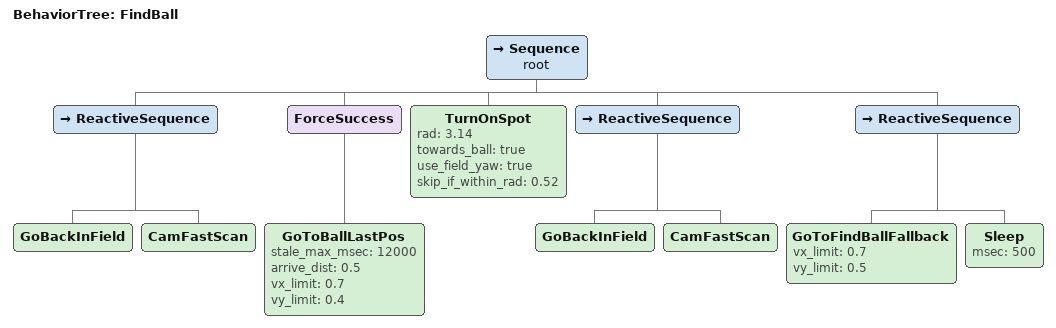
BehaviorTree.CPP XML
<!-- 摄像头跟踪球 -->

<root BTCPP_format="4" >
  <BehaviorTree ID="FindBall">
     <Sequence name="root">
        <!-- Step 1: out-of-bounds guard + initial camera sweep -->
        <ReactiveSequence>
            <GoBackInField />
            <CamFastScan />
        </ReactiveSequence>
        <!-- Step 2: walk toward last known ball field pos immediately while data is fresh -->
        <!-- P9: moved here from step 4 (was unreachable — steps 1-3 consumed ~10s, exceeding stale_max_msec=5s) -->
        <!-- P9: stale_max_msec raised to 12000 to cover fall+standup (~8s) + brief travel time -->
        <!-- ForceSuccess: FAILURE (ball never seen OR >12s stale) must not collapse Sequence — -->
        <!--   step 3 (TurnOnSpot), step 4 (CamFastScan), step 5 (GoToFindBallFallback) still need to run -->
        <!-- Exits early on ballDetected in onRunning() -->
        <ForceSuccess>
            <GoToBallLastPos stale_max_msec="12000" arrive_dist="0.5" vx_limit="0.7" vy_limit="0.4" />
        </ForceSuccess>
        <!-- Step 3: turn toward last known ball direction + second camera sweep -->
        <!-- P8/P11 ports (use_field_yaw, skip_if_within_rad) active — see brain_tree.cpp TurnOnSpot::onStart() -->
        <TurnOnSpot rad="3.14" towards_ball="true" use_field_yaw="true" skip_if_within_rad="0.52"/>
        <ReactiveSequence>
            <GoBackInField />
            <CamFastScan />
        </ReactiveSequence>
        <!-- Step 4: ranked fallback zones biased by last ball X (P12), short debounce sleep -->
        <!-- Fallback: rank-0 holds center/ball-X area, rank-1 advances to opponent half -->
        <!-- P10: Sleep reduced 2500→500ms; robot re-acquires ball within one loop if it appears -->
        <ReactiveSequence>
          <GoToFindBallFallback vx_limit="0.7" vy_limit="0.5" />
          <Sleep msec="500" />
        </ReactiveSequence>
      </Sequence>
  </BehaviorTree>
</root>
